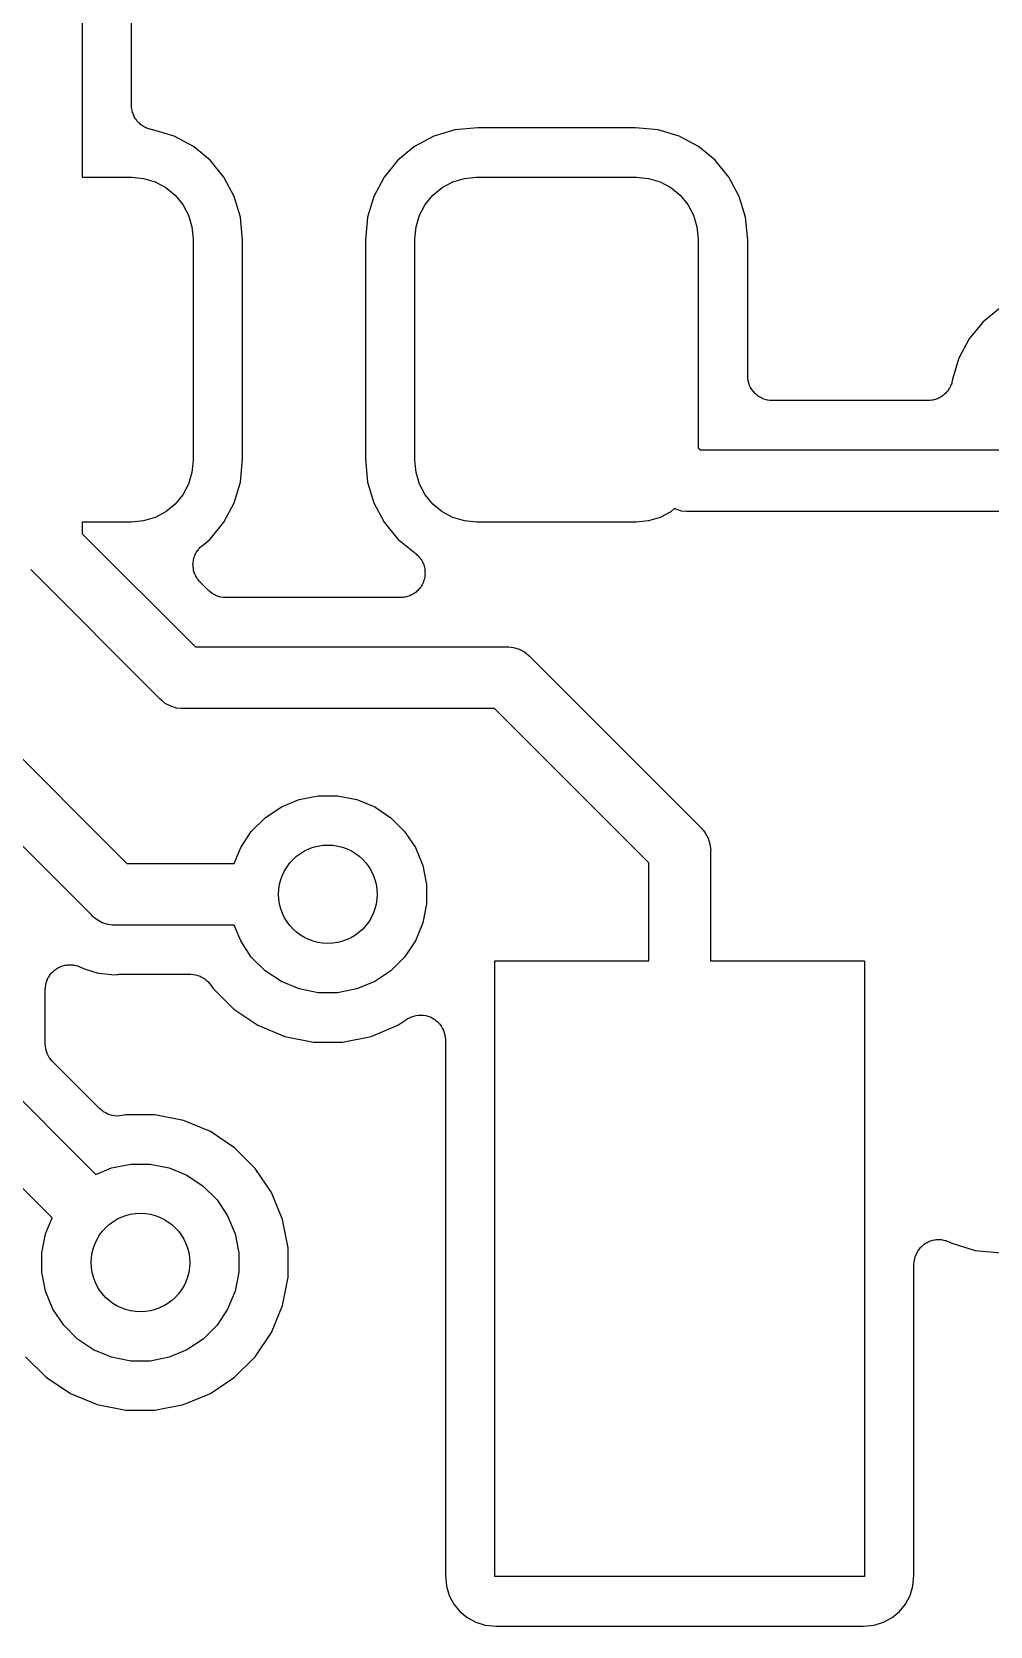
# Model space of a CAD drawing. Extents: x 73.2 to 146.9, y -82.5 to -28.5.
# Drawn here: x 107.87 to 111.76, y -62.15 to -55.68 of the extents above; entities that cross this region are included whole.
import ezdxf

# ---------------------------------------------------------------- set-up
doc = ezdxf.new("R2010")
doc.units = 0
doc.header["$MEASUREMENT"] = 0
doc.layers.add('BLACK', color=7, linetype='CONTINUOUS')

msp = doc.modelspace()

# ---------------------------------------------------------------- linework, layer by layer
at = {"layer": 'BLACK', "linetype": 'CONTINUOUS'}
for p, q in [((108.075, -55.0291), (108.075, -56.268)), ((108.275, -55.9764), (108.275, -55.0439)), ((108.275, -55.9809), (108.275, -55.9764)), ((108.275, -55.9854), (108.275, -55.9809)), ((108.276, -55.9906), (108.275, -55.9854)), ((108.277, -55.9958), (108.276, -55.9906)), ((108.278, -56.0001), (108.277, -55.9958)), ((108.279, -56.0046), (108.278, -56.0001)), ((108.281, -56.0095), (108.279, -56.0046)), ((108.283, -56.0145), (108.281, -56.0095)), ((108.285, -56.0185), (108.283, -56.0145)), ((108.286, -56.0227), (108.285, -56.0185)), ((108.289, -56.0271), (108.286, -56.0227)), ((108.292, -56.0317), (108.289, -56.0271)), ((108.295, -56.0352), (108.292, -56.0317)), ((108.297, -56.039), (108.295, -56.0352)), ((108.301, -56.0428), (108.297, -56.039)), ((108.304, -56.0469), (108.301, -56.0428)), ((108.308, -56.0497), (108.304, -56.0469)), ((108.311, -56.053), (108.308, -56.0497)), ((108.315, -56.056), (108.311, -56.053)), ((108.319, -56.0593), (108.315, -56.056)), ((108.323, -56.0615), (108.319, -56.0593)), ((108.327, -56.064), (108.323, -56.0615)), ((108.332, -56.0661), (108.327, -56.064)), ((108.336, -56.0686), (108.332, -56.0661)), ((108.341, -56.0699), (108.336, -56.0686)), ((108.345, -56.0717), (108.341, -56.0699)), ((108.35, -56.0728), (108.345, -56.0717)), ((108.355, -56.0744), (108.35, -56.0728)), ((108.359, -56.0748), (108.355, -56.0744)), ((108.362, -56.0753), (108.359, -56.0748)), ((108.448, -56.1014), (108.362, -56.0753)), ((108.526, -56.143), (108.448, -56.1014)), ((109.502, -56.1014), (109.424, -56.143)), ((109.587, -56.0757), (109.502, -56.1014)), ((109.68, -56.0665), (109.587, -56.0757)), ((110.32, -56.0665), (109.68, -56.0665)), ((110.413, -56.0757), (110.32, -56.0665)), ((110.498, -56.1014), (110.413, -56.0757)), ((110.576, -56.143), (110.498, -56.1014)), ((108.594, -56.1991), (108.526, -56.143)), ((109.424, -56.143), (109.356, -56.1991)), ((110.644, -56.1991), (110.576, -56.143)), ((108.65, -56.2675), (108.594, -56.1991)), ((109.356, -56.1991), (109.3, -56.2675)), ((110.7, -56.2675), (110.644, -56.1991)), ((108.075, -56.268), (108.275, -56.268)), ((108.275, -56.268), (108.324, -56.2728)), ((108.324, -56.2728), (108.371, -56.287)), ((108.371, -56.287), (108.414, -56.3101)), ((108.414, -56.3101), (108.452, -56.3412)), ((108.692, -56.3454), (108.65, -56.2675)), ((109.3, -56.2675), (109.258, -56.3454)), ((109.498, -56.3412), (109.536, -56.3101)), ((109.536, -56.3101), (109.579, -56.287)), ((109.579, -56.287), (109.626, -56.2728)), ((109.626, -56.2728), (109.675, -56.268)), ((109.675, -56.268), (110.325, -56.268)), ((110.325, -56.268), (110.374, -56.2728)), ((110.374, -56.2728), (110.421, -56.287)), ((110.421, -56.287), (110.464, -56.3101)), ((110.464, -56.3101), (110.502, -56.3412)), ((110.742, -56.3454), (110.7, -56.2675)), ((108.452, -56.3412), (108.483, -56.3791)), ((108.483, -56.3791), (108.506, -56.4223)), ((108.717, -56.43), (108.692, -56.3454)), ((109.258, -56.3454), (109.233, -56.43)), ((109.444, -56.4223), (109.467, -56.3791)), ((109.467, -56.3791), (109.498, -56.3412)), ((110.502, -56.3412), (110.533, -56.3791)), ((110.533, -56.3791), (110.556, -56.4223)), ((110.767, -56.43), (110.742, -56.3454)), ((108.506, -56.4223), (108.52, -56.4692)), ((108.726, -56.5229), (108.717, -56.43)), ((109.233, -56.43), (109.224, -56.5229)), ((109.43, -56.4692), (109.444, -56.4223)), ((110.556, -56.4223), (110.57, -56.4692)), ((110.776, -56.5229), (110.767, -56.43)), ((108.52, -56.4692), (108.525, -56.518)), ((108.525, -56.518), (108.525, -57.418)), ((109.425, -56.518), (109.43, -56.4692)), ((109.425, -57.418), (109.425, -56.518)), ((110.57, -56.4692), (110.575, -56.518)), ((110.575, -56.518), (110.575, -57.3662)), ((108.726, -57.4131), (108.726, -56.5229)), ((109.224, -56.5229), (109.224, -57.4131)), ((110.776, -57.075), (110.776, -56.5229)), ((111.799, -56.8), (111.731, -56.8561)), ((111.731, -56.8561), (111.675, -56.9245)), ((111.675, -56.9245), (111.633, -57.0024)), ((111.633, -57.0024), (111.607, -57.0882)), ((110.777, -57.0843), (110.776, -57.075)), ((110.778, -57.0937), (110.777, -57.0843)), ((110.778, -57.0941), (110.778, -57.0937)), ((110.778, -57.0944), (110.778, -57.0941)), ((110.781, -57.1035), (110.778, -57.0944)), ((111.605, -57.1001), (111.604, -57.1053)), ((111.606, -57.0951), (111.605, -57.1001)), ((111.607, -57.0906), (111.606, -57.0951)), ((111.607, -57.0882), (111.607, -57.0906)), ((110.784, -57.1125), (110.781, -57.1035)), ((110.784, -57.1128), (110.784, -57.1125)), ((110.784, -57.1131), (110.784, -57.1128)), ((110.788, -57.1215), (110.784, -57.1131)), ((110.793, -57.1298), (110.788, -57.1215)), ((110.793, -57.13), (110.793, -57.1298)), ((110.793, -57.1303), (110.793, -57.13)), ((110.799, -57.1377), (110.793, -57.1303)), ((110.805, -57.145), (110.799, -57.1377)), ((110.805, -57.1452), (110.805, -57.145)), ((110.805, -57.1455), (110.805, -57.1452)), ((110.813, -57.1515), (110.805, -57.1455)), ((110.82, -57.1575), (110.813, -57.1515)), ((110.82, -57.1577), (110.82, -57.1575)), ((110.821, -57.1579), (110.82, -57.1577)), ((110.829, -57.1624), (110.821, -57.1579)), ((110.837, -57.1669), (110.829, -57.1624)), ((111.551, -57.1653), (111.547, -57.1675)), ((111.555, -57.1636), (111.551, -57.1653)), ((111.559, -57.1608), (111.555, -57.1636)), ((111.564, -57.1583), (111.559, -57.1608)), ((111.567, -57.1554), (111.564, -57.1583)), ((111.571, -57.153), (111.567, -57.1554)), ((111.575, -57.1493), (111.571, -57.153)), ((111.579, -57.146), (111.575, -57.1493)), ((111.582, -57.1425), (111.579, -57.146)), ((111.585, -57.1393), (111.582, -57.1425)), ((111.588, -57.135), (111.585, -57.1393)), ((111.591, -57.1309), (111.588, -57.135)), ((111.593, -57.1269), (111.591, -57.1309)), ((111.596, -57.1232), (111.593, -57.1269)), ((111.598, -57.1184), (111.596, -57.1232)), ((111.601, -57.1138), (111.598, -57.1184)), ((111.602, -57.1094), (111.601, -57.1138)), ((111.604, -57.1053), (111.602, -57.1094)), ((110.837, -57.167), (110.837, -57.1669)), ((110.838, -57.1672), (110.837, -57.167)), ((110.847, -57.17), (110.838, -57.1672)), ((110.856, -57.1728), (110.847, -57.17)), ((110.856, -57.1729), (110.856, -57.1728)), ((110.856, -57.173), (110.856, -57.1729)), ((110.866, -57.1739), (110.856, -57.173)), ((110.875, -57.175), (110.866, -57.1739)), ((110.876, -57.175), (110.875, -57.175)), ((111.508, -57.175), (110.876, -57.175)), ((110.876, -57.175), (110.876, -57.175)), ((110.876, -57.175), (110.876, -57.175)), ((110.876, -57.175), (110.876, -57.175)), ((111.513, -57.1746), (111.508, -57.175)), ((111.517, -57.1746), (111.513, -57.1746)), ((111.523, -57.1736), (111.517, -57.1746)), ((111.528, -57.1731), (111.523, -57.1736)), ((111.532, -57.1718), (111.528, -57.1731)), ((111.537, -57.1709), (111.532, -57.1718)), ((111.541, -57.169), (111.537, -57.1709)), ((111.547, -57.1675), (111.541, -57.169)), ((106.6, -57.3982), (108.256, -59.0545)), ((108.525, -57.418), (108.52, -57.4668)), ((108.717, -57.506), (108.726, -57.4131)), ((109.224, -57.4131), (109.233, -57.506)), ((109.43, -57.4668), (109.425, -57.418)), ((110.575, -57.3662), (110.584, -57.375)), ((110.584, -57.375), (111.8, -57.375)), ((108.52, -57.4668), (108.506, -57.5137)), ((109.444, -57.5137), (109.43, -57.4668)), ((108.506, -57.5137), (108.483, -57.5569)), ((108.692, -57.5906), (108.717, -57.506)), ((109.233, -57.506), (109.258, -57.5906)), ((109.467, -57.5569), (109.444, -57.5137)), ((108.452, -57.5948), (108.414, -57.6259)), ((108.483, -57.5569), (108.452, -57.5948)), ((108.65, -57.6685), (108.692, -57.5906)), ((109.258, -57.5906), (109.3, -57.6685)), ((109.498, -57.5948), (109.467, -57.5569)), ((109.536, -57.6259), (109.498, -57.5948)), ((110.479, -57.6134), (110.464, -57.6259)), ((110.484, -57.616), (110.479, -57.6134)), ((110.507, -57.6232), (110.484, -57.616)), ((108.112, -59.2636), (106.498, -57.6501)), ((108.275, -57.668), (108.075, -57.668)), ((108.075, -57.668), (108.075, -57.7162)), ((108.324, -57.6632), (108.275, -57.668)), ((108.371, -57.649), (108.324, -57.6632)), ((108.414, -57.6259), (108.371, -57.649)), ((108.594, -57.7369), (108.65, -57.6685)), ((109.3, -57.6685), (109.356, -57.7369)), ((109.579, -57.649), (109.536, -57.6259)), ((109.626, -57.6632), (109.579, -57.649)), ((109.675, -57.668), (109.626, -57.6632)), ((110.325, -57.668), (109.675, -57.668)), ((110.374, -57.6632), (110.325, -57.668)), ((110.421, -57.649), (110.374, -57.6632)), ((110.464, -57.6259), (110.421, -57.649)), ((110.526, -57.625), (110.507, -57.6232)), ((110.532, -57.6256), (110.526, -57.625)), ((110.526, -57.625), (110.526, -57.625)), ((110.538, -57.625), (110.532, -57.6256)), ((111.8, -57.625), (110.538, -57.625)), ((108.075, -57.7162), (108.534, -58.175)), ((108.561, -57.764), (108.594, -57.7369)), ((109.356, -57.7369), (109.43, -57.7977)), ((108.528, -57.8165), (108.529, -57.812)), ((108.529, -57.812), (108.531, -57.8072)), ((108.531, -57.8072), (108.532, -57.8022)), ((108.532, -57.8022), (108.534, -57.7982)), ((108.534, -57.7982), (108.536, -57.794)), ((108.536, -57.794), (108.539, -57.7896)), ((108.539, -57.7896), (108.542, -57.7851)), ((108.542, -57.7851), (108.545, -57.7816)), ((108.545, -57.7816), (108.547, -57.7778)), ((108.547, -57.7778), (108.551, -57.7741)), ((108.551, -57.7741), (108.554, -57.7701)), ((108.554, -57.7701), (108.558, -57.7672)), ((108.558, -57.7672), (108.561, -57.764)), ((109.43, -57.7977), (109.431, -57.7986)), ((109.431, -57.7986), (109.435, -57.802)), ((109.435, -57.802), (109.438, -57.805)), ((109.438, -57.805), (109.441, -57.809)), ((109.441, -57.809), (109.445, -57.8126)), ((109.445, -57.8126), (109.447, -57.8166)), ((108.389, -58.3841), (107.866, -57.8607)), ((108.524, -57.8402), (108.525, -57.8357)), ((108.525, -57.8454), (108.524, -57.8402)), ((108.525, -57.8311), (108.526, -57.826)), ((108.525, -57.8357), (108.525, -57.8311)), ((108.525, -57.8506), (108.525, -57.8454)), ((108.526, -57.8551), (108.525, -57.8506)), ((108.526, -57.8208), (108.528, -57.8165)), ((108.526, -57.826), (108.526, -57.8208)), ((108.526, -57.8597), (108.526, -57.8551)), ((108.527, -57.8647), (108.526, -57.8597)), ((108.528, -57.8698), (108.527, -57.8647)), ((108.53, -57.874), (108.528, -57.8698)), ((108.531, -57.8784), (108.53, -57.874)), ((109.447, -57.8166), (109.45, -57.8202)), ((109.45, -57.8202), (109.453, -57.8247)), ((109.453, -57.8247), (109.456, -57.8289)), ((109.456, -57.8289), (109.457, -57.8333)), ((109.457, -57.8333), (109.46, -57.8375)), ((109.46, -57.8375), (109.461, -57.8424)), ((109.461, -57.8424), (109.463, -57.8471)), ((109.463, -57.8471), (109.464, -57.8517)), ((109.464, -57.8517), (109.465, -57.8563)), ((109.465, -57.8563), (109.465, -57.8613)), ((109.465, -57.8613), (109.466, -57.8662)), ((109.466, -57.8662), (109.466, -57.871)), ((109.466, -57.871), (109.467, -57.8757)), ((109.467, -57.8757), (109.466, -57.8807)), ((108.534, -57.883), (108.531, -57.8784)), ((108.536, -57.8879), (108.534, -57.883)), ((108.538, -57.8917), (108.536, -57.8879)), ((108.54, -57.8957), (108.538, -57.8917)), ((108.544, -57.8998), (108.54, -57.8957)), ((108.547, -57.9042), (108.544, -57.8998)), ((108.55, -57.9074), (108.547, -57.9042)), ((108.553, -57.911), (108.55, -57.9074)), ((108.554, -57.912), (108.553, -57.911)), ((108.587, -57.9457), (108.554, -57.912)), ((109.44, -57.9423), (109.437, -57.946)), ((109.444, -57.939), (109.44, -57.9423)), ((109.446, -57.9348), (109.444, -57.939)), ((109.45, -57.9309), (109.446, -57.9348)), ((109.452, -57.9268), (109.45, -57.9309)), ((109.455, -57.9228), (109.452, -57.9268)), ((109.457, -57.9182), (109.455, -57.9228)), ((109.459, -57.9138), (109.457, -57.9182)), ((109.46, -57.9092), (109.459, -57.9138)), ((109.462, -57.9049), (109.46, -57.9092)), ((109.463, -57.8999), (109.462, -57.9049)), ((109.465, -57.8951), (109.463, -57.8999)), ((109.466, -57.8858), (109.465, -57.8904)), ((109.465, -57.8904), (109.465, -57.8951)), ((109.466, -57.8807), (109.466, -57.8858)), ((108.594, -57.9516), (108.587, -57.9457)), ((108.602, -57.9575), (108.594, -57.9516)), ((108.602, -57.9578), (108.602, -57.9575)), ((108.602, -57.9581), (108.602, -57.9578)), ((108.611, -57.9625), (108.602, -57.9581)), ((108.619, -57.9669), (108.611, -57.9625)), ((108.619, -57.9671), (108.619, -57.9669)), ((108.62, -57.9673), (108.619, -57.9671)), ((108.628, -57.97), (108.62, -57.9673)), ((108.637, -57.9728), (108.628, -57.97)), ((108.638, -57.9729), (108.637, -57.9728)), ((108.638, -57.973), (108.638, -57.9729)), ((108.647, -57.974), (108.638, -57.973)), ((108.657, -57.975), (108.647, -57.974)), ((108.658, -57.975), (108.657, -57.975)), ((109.367, -57.975), (108.658, -57.975)), ((108.658, -57.975), (108.658, -57.975)), ((108.658, -57.975), (108.658, -57.975)), ((108.658, -57.975), (108.658, -57.975)), ((109.372, -57.9745), (109.367, -57.975)), ((109.376, -57.9746), (109.372, -57.9745)), ((109.381, -57.9736), (109.376, -57.9746)), ((109.386, -57.9731), (109.381, -57.9736)), ((109.391, -57.9717), (109.386, -57.9731)), ((109.395, -57.9708), (109.391, -57.9717)), ((109.4, -57.9689), (109.395, -57.9708)), ((109.405, -57.9675), (109.4, -57.9689)), ((109.409, -57.9652), (109.405, -57.9675)), ((109.413, -57.9634), (109.409, -57.9652)), ((109.418, -57.9607), (109.413, -57.9634)), ((109.422, -57.9583), (109.418, -57.9607)), ((109.426, -57.9553), (109.422, -57.9583)), ((109.43, -57.9527), (109.426, -57.9553)), ((109.433, -57.9491), (109.43, -57.9527)), ((109.437, -57.946), (109.433, -57.9491)), ((108.534, -58.175), (109.794, -58.175)), ((109.794, -58.175), (109.8, -58.1744)), ((109.8, -58.1744), (109.806, -58.175)), ((109.806, -58.175), (109.806, -58.175)), ((109.806, -58.175), (109.825, -58.1768)), ((109.825, -58.1768), (109.848, -58.184)), ((109.848, -58.184), (109.87, -58.1956)), ((109.87, -58.1956), (109.889, -58.2112)), ((109.889, -58.2112), (109.893, -58.216)), ((109.893, -58.216), (110.584, -58.9073)), ((108.393, -58.3888), (108.389, -58.3841)), ((108.398, -58.3927), (108.393, -58.3888)), ((108.412, -58.4044), (108.398, -58.3927)), ((108.398, -58.3927), (108.398, -58.3927)), ((108.434, -58.416), (108.412, -58.4044)), ((108.457, -58.4232), (108.434, -58.416)), ((108.476, -58.425), (108.457, -58.4232)), ((108.482, -58.4256), (108.476, -58.425)), ((108.476, -58.425), (108.476, -58.425)), ((108.488, -58.425), (108.482, -58.4256)), ((109.748, -58.425), (108.488, -58.425)), ((110.375, -59.0518), (109.748, -58.425)), ((108.955, -58.7949), (109.033, -58.7795)), ((109.033, -58.7795), (109.111, -58.7795)), ((109.111, -58.7795), (109.189, -58.7949)), ((108.817, -58.8688), (108.883, -58.825)), ((108.883, -58.825), (108.955, -58.7949)), ((109.189, -58.7949), (109.262, -58.825)), ((109.262, -58.825), (109.327, -58.8688)), ((108.761, -58.9245), (108.817, -58.8688)), ((109.327, -58.8688), (109.383, -58.9245)), ((110.584, -58.9073), (110.589, -58.9112)), ((110.589, -58.9112), (110.593, -58.9159)), ((108.718, -58.99), (108.761, -58.9245)), ((109.383, -58.9245), (109.427, -58.99)), ((110.593, -58.9159), (110.593, -58.9159)), ((110.593, -58.9159), (110.596, -58.9205)), ((110.596, -58.9205), (110.604, -58.9302)), ((110.604, -58.9302), (110.616, -58.9519)), ((110.616, -58.9519), (110.623, -58.9755)), ((110.623, -58.9755), (110.625, -58.9939)), ((108.691, -59.0545), (108.718, -58.99)), ((109.427, -58.99), (109.457, -59.0628)), ((110.625, -58.9939), (110.625, -58.9939)), ((110.625, -58.9939), (110.626, -59)), ((110.626, -59), (110.625, -59.0061)), ((110.625, -59.0061), (110.625, -59.45)), ((108.256, -59.0545), (108.691, -59.0545)), ((109.457, -59.0628), (109.472, -59.1401)), ((110.375, -59.45), (110.375, -59.0518)), ((109.472, -59.1401), (109.472, -59.2189)), ((109.472, -59.2189), (109.457, -59.2962)), ((108.116, -59.2683), (108.112, -59.2636)), ((108.12, -59.2722), (108.116, -59.2683)), ((108.135, -59.284), (108.12, -59.2722)), ((108.156, -59.2956), (108.135, -59.284)), ((108.18, -59.3027), (108.156, -59.2956)), ((109.457, -59.2962), (109.427, -59.369)), ((108.198, -59.3045), (108.18, -59.3027)), ((108.205, -59.3051), (108.198, -59.3045)), ((108.198, -59.3045), (108.198, -59.3045)), ((108.211, -59.3045), (108.205, -59.3051)), ((108.691, -59.3045), (108.211, -59.3045)), ((108.718, -59.369), (108.691, -59.3045)), ((108.761, -59.4345), (108.718, -59.369)), ((109.427, -59.369), (109.383, -59.4345)), ((107.952, -59.4979), (107.955, -59.494)), ((107.955, -59.494), (107.959, -59.4911)), ((107.959, -59.4911), (107.962, -59.4878)), ((107.962, -59.4878), (107.966, -59.485)), ((107.966, -59.485), (107.97, -59.4818)), ((107.97, -59.4818), (107.974, -59.4796)), ((107.974, -59.4796), (107.978, -59.4771)), ((107.978, -59.4771), (107.983, -59.4751)), ((107.983, -59.4751), (107.988, -59.4727)), ((107.988, -59.4727), (107.992, -59.4714)), ((107.992, -59.4714), (107.996, -59.4697)), ((107.996, -59.4697), (108.001, -59.4687)), ((108.001, -59.4687), (108.006, -59.4672)), ((108.006, -59.4672), (108.011, -59.4668)), ((108.011, -59.4668), (108.015, -59.4659)), ((108.015, -59.4659), (108.021, -59.4659)), ((108.021, -59.4659), (108.026, -59.4655)), ((108.026, -59.4655), (108.03, -59.466)), ((108.03, -59.466), (108.035, -59.466)), ((108.035, -59.466), (108.04, -59.467)), ((108.04, -59.467), (108.045, -59.4675)), ((108.045, -59.4675), (108.05, -59.4689)), ((108.05, -59.4689), (108.054, -59.4698)), ((108.054, -59.4698), (108.059, -59.4718)), ((108.059, -59.4718), (108.064, -59.4733)), ((108.064, -59.4733), (108.068, -59.4755)), ((108.068, -59.4755), (108.072, -59.4773)), ((108.072, -59.4773), (108.08, -59.4812)), ((108.08, -59.4812), (108.126, -59.4953)), ((108.126, -59.4953), (108.126, -59.4953)), ((108.126, -59.4953), (108.141, -59.4998)), ((108.817, -59.4902), (108.761, -59.4345)), ((108.883, -59.534), (108.817, -59.4902)), ((109.327, -59.4902), (109.262, -59.534)), ((109.383, -59.4345), (109.327, -59.4902)), ((109.75, -61.95), (109.75, -59.45)), ((109.75, -59.45), (110.375, -59.45)), ((110.625, -59.45), (111.25, -59.45)), ((111.25, -59.45), (111.25, -61.95)), ((107.925, -59.5641), (107.926, -59.5594)), ((107.926, -59.5548), (107.927, -59.5498)), ((107.926, -59.5594), (107.926, -59.5548)), ((107.927, -59.5447), (107.929, -59.5402)), ((107.927, -59.5498), (107.927, -59.5447)), ((107.929, -59.5402), (107.93, -59.5357)), ((107.93, -59.5357), (107.932, -59.531)), ((107.932, -59.531), (107.933, -59.5261)), ((107.933, -59.5261), (107.935, -59.522)), ((107.935, -59.522), (107.937, -59.5177)), ((107.937, -59.5177), (107.94, -59.5135)), ((107.94, -59.5135), (107.942, -59.509)), ((107.942, -59.509), (107.945, -59.5054)), ((107.945, -59.5054), (107.948, -59.5016)), ((107.948, -59.5016), (107.952, -59.4979)), ((108.141, -59.4998), (108.193, -59.505)), ((108.193, -59.505), (108.193, -59.505)), ((108.193, -59.505), (108.205, -59.5061)), ((108.205, -59.5061), (108.216, -59.505)), ((108.216, -59.505), (108.217, -59.5049)), ((108.217, -59.5049), (108.221, -59.5049)), ((108.221, -59.5049), (108.225, -59.5045)), ((108.225, -59.5045), (108.514, -59.5045)), ((108.514, -59.5045), (108.515, -59.5045)), ((108.515, -59.5045), (108.515, -59.5045)), ((108.515, -59.5045), (108.515, -59.5045)), ((108.515, -59.5045), (108.516, -59.5045)), ((108.516, -59.5045), (108.525, -59.5056)), ((108.525, -59.5056), (108.534, -59.5065)), ((108.534, -59.5065), (108.535, -59.5066)), ((108.535, -59.5066), (108.535, -59.5067)), ((108.535, -59.5067), (108.544, -59.5095)), ((108.544, -59.5095), (108.553, -59.5122)), ((108.553, -59.5122), (108.553, -59.5125)), ((108.553, -59.5125), (108.554, -59.5126)), ((108.554, -59.5126), (108.562, -59.5171)), ((108.562, -59.5171), (108.57, -59.5215)), ((108.57, -59.5215), (108.57, -59.5218)), ((108.57, -59.5218), (108.571, -59.522)), ((108.571, -59.522), (108.578, -59.5279)), ((108.578, -59.5279), (108.585, -59.5339)), ((108.585, -59.5339), (108.585, -59.5342)), ((108.585, -59.5342), (108.586, -59.5346)), ((108.586, -59.5346), (108.591, -59.5417)), ((108.591, -59.5417), (108.597, -59.549)), ((108.597, -59.549), (108.606, -59.562)), ((108.955, -59.5641), (108.883, -59.534)), ((109.262, -59.534), (109.189, -59.5641)), ((107.925, -59.5655), (107.925, -59.5641)), ((107.925, -59.788), (107.925, -59.5655)), ((108.606, -59.562), (108.69, -59.6456)), ((109.033, -59.5795), (108.955, -59.5641)), ((109.111, -59.5795), (109.033, -59.5795)), ((109.189, -59.5641), (109.111, -59.5795)), ((108.69, -59.6456), (108.788, -59.7112)), ((109.356, -59.7112), (109.393, -59.6867)), ((109.393, -59.6867), (109.394, -59.6862)), ((109.394, -59.686), (109.403, -59.6816)), ((109.394, -59.6862), (109.394, -59.686)), ((109.394, -59.6862), (109.394, -59.6862)), ((109.394, -59.6862), (109.394, -59.6862)), ((109.403, -59.6816), (109.411, -59.6771)), ((109.411, -59.677), (109.421, -59.6743)), ((109.411, -59.6771), (109.411, -59.677)), ((109.411, -59.6771), (109.411, -59.6771)), ((109.421, -59.6743), (109.43, -59.6716)), ((109.43, -59.6716), (109.44, -59.6707)), ((109.43, -59.6716), (109.43, -59.6716)), ((109.43, -59.6716), (109.43, -59.6716)), ((109.44, -59.6707), (109.449, -59.6699)), ((109.449, -59.6699), (109.449, -59.6699)), ((109.449, -59.6699), (109.45, -59.6699)), ((109.45, -59.6699), (109.459, -59.6709)), ((109.459, -59.6709), (109.469, -59.6719)), ((109.469, -59.6719), (109.469, -59.672)), ((109.469, -59.672), (109.469, -59.672)), ((109.469, -59.672), (109.478, -59.6748)), ((109.478, -59.6748), (109.487, -59.6777)), ((109.487, -59.6777), (109.487, -59.6778)), ((109.487, -59.6778), (109.488, -59.6779)), ((109.488, -59.6779), (109.496, -59.6823)), ((109.496, -59.6823), (109.504, -59.687)), ((109.504, -59.687), (109.505, -59.6871)), ((109.505, -59.6871), (109.505, -59.6872)), ((109.505, -59.6872), (109.512, -59.6932)), ((108.788, -59.7112), (108.897, -59.7565)), ((109.247, -59.7565), (109.356, -59.7112)), ((109.512, -59.6932), (109.52, -59.6994)), ((109.52, -59.6994), (109.52, -59.6996)), ((109.52, -59.6996), (109.52, -59.6997)), ((109.52, -59.6997), (109.526, -59.7071)), ((109.526, -59.7071), (109.532, -59.7145)), ((109.532, -59.7145), (109.532, -59.7147)), ((109.532, -59.7147), (109.532, -59.7149)), ((109.532, -59.7149), (109.536, -59.7232)), ((109.536, -59.7232), (109.541, -59.7318)), ((109.541, -59.7318), (109.541, -59.732)), ((109.541, -59.732), (109.541, -59.7322)), ((109.541, -59.7322), (109.544, -59.7411)), ((109.544, -59.7411), (109.547, -59.7504)), ((109.547, -59.7504), (109.547, -59.7507)), ((109.547, -59.7507), (109.547, -59.7509)), ((109.547, -59.7509), (109.548, -59.7601)), ((107.926, -59.7973), (107.925, -59.788)), ((107.927, -59.8064), (107.926, -59.7973)), ((107.927, -59.8069), (107.927, -59.8064)), ((107.927, -59.8074), (107.927, -59.8069)), ((107.93, -59.8163), (107.927, -59.8074)), ((107.932, -59.8251), (107.93, -59.8163)), ((108.897, -59.7565), (109.013, -59.7795)), ((109.013, -59.7795), (109.131, -59.7795)), ((109.131, -59.7795), (109.247, -59.7565)), ((109.548, -59.7601), (109.549, -59.7699)), ((109.549, -59.7699), (109.549, -61.9451)), ((107.932, -59.8256), (107.932, -59.8251)), ((107.933, -59.8261), (107.932, -59.8256)), ((107.937, -59.8342), (107.933, -59.8261)), ((107.941, -59.8425), (107.937, -59.8342)), ((107.941, -59.8429), (107.941, -59.8425)), ((107.942, -59.8433), (107.941, -59.8429)), ((107.948, -59.8505), (107.942, -59.8433)), ((107.953, -59.8577), (107.948, -59.8505)), ((107.954, -59.8584), (107.953, -59.8577)), ((107.954, -59.8585), (107.954, -59.8584)), ((107.954, -59.8587), (107.954, -59.8585)), ((107.954, -59.8585), (107.954, -59.8585)), ((108.146, -60.0507), (107.954, -59.8587)), ((107.725, -59.9123), (108.13, -60.3171)), ((107.953, -60.4938), (107.516, -60.0568)), ((108.154, -60.0566), (108.146, -60.0507)), ((108.161, -60.0625), (108.154, -60.0566)), ((108.161, -60.0628), (108.161, -60.0625)), ((108.161, -60.0631), (108.161, -60.0628)), ((108.17, -60.0675), (108.161, -60.0631)), ((108.178, -60.0719), (108.17, -60.0675)), ((108.178, -60.0721), (108.178, -60.0719)), ((108.179, -60.0723), (108.178, -60.0721)), ((108.187, -60.075), (108.179, -60.0723)), ((108.196, -60.0778), (108.187, -60.075)), ((108.197, -60.0779), (108.196, -60.0778)), ((108.197, -60.078), (108.197, -60.0779)), ((108.206, -60.0789), (108.197, -60.078)), ((108.235, -60.0783), (108.226, -60.0791)), ((108.236, -60.0781), (108.235, -60.0783)), ((108.252, -60.075), (108.236, -60.078)), ((108.236, -60.078), (108.236, -60.0781)), ((108.236, -60.0781), (108.236, -60.0781)), ((108.236, -60.0781), (108.236, -60.0781)), ((108.37, -60.075), (108.252, -60.075)), ((108.486, -60.098), (108.37, -60.075)), ((108.216, -60.08), (108.206, -60.0789)), ((108.217, -60.08), (108.216, -60.0799)), ((108.216, -60.0799), (108.216, -60.08)), ((108.226, -60.0791), (108.217, -60.08)), ((108.595, -60.1433), (108.486, -60.098)), ((108.693, -60.2089), (108.595, -60.1433)), ((108.777, -60.2925), (108.693, -60.2089)), ((108.13, -60.3171), (108.194, -60.2904)), ((108.194, -60.2904), (108.272, -60.275)), ((108.272, -60.275), (108.35, -60.275)), ((108.35, -60.275), (108.428, -60.2904)), ((108.428, -60.2904), (108.5, -60.3205)), ((108.5, -60.3205), (108.566, -60.3643)), ((108.843, -60.3908), (108.777, -60.2925)), ((108.566, -60.3643), (108.622, -60.42)), ((108.888, -60.5), (108.843, -60.3908)), ((108.622, -60.42), (108.665, -60.4855)), ((107.926, -60.5583), (107.953, -60.4938)), ((108.665, -60.4855), (108.696, -60.5583)), ((108.911, -60.6159), (108.888, -60.5)), ((107.911, -60.6356), (107.926, -60.5583)), ((108.696, -60.5583), (108.711, -60.6356)), ((111.497, -60.5979), (111.501, -60.5957)), ((111.501, -60.5957), (111.505, -60.5932)), ((111.505, -60.5932), (111.509, -60.5912)), ((111.509, -60.5912), (111.514, -60.5888)), ((111.514, -60.5888), (111.518, -60.5875)), ((111.518, -60.5875), (111.523, -60.5858)), ((111.523, -60.5858), (111.528, -60.5848)), ((111.528, -60.5848), (111.533, -60.5833)), ((111.533, -60.5833), (111.537, -60.5829)), ((111.537, -60.5829), (111.542, -60.582)), ((111.542, -60.582), (111.547, -60.582)), ((111.547, -60.582), (111.552, -60.5816)), ((111.552, -60.5816), (111.557, -60.582)), ((111.557, -60.582), (111.561, -60.582)), ((111.561, -60.582), (111.566, -60.5831)), ((111.566, -60.5831), (111.572, -60.5836)), ((111.572, -60.5836), (111.576, -60.585)), ((111.576, -60.585), (111.581, -60.5859)), ((111.581, -60.5859), (111.585, -60.5878)), ((111.585, -60.5878), (111.59, -60.5894)), ((111.59, -60.5894), (111.594, -60.5916)), ((111.594, -60.5916), (111.599, -60.5934)), ((111.599, -60.5934), (111.605, -60.5966)), ((111.605, -60.5966), (111.7, -60.6257)), ((107.911, -60.7144), (107.911, -60.6356)), ((108.711, -60.6356), (108.711, -60.7144)), ((108.911, -60.7341), (108.911, -60.6159)), ((111.453, -60.6659), (111.454, -60.6608)), ((111.454, -60.6608), (111.455, -60.6563)), ((111.455, -60.6563), (111.456, -60.6518)), ((111.456, -60.6518), (111.458, -60.6471)), ((111.458, -60.6471), (111.46, -60.6422)), ((111.46, -60.6422), (111.462, -60.6381)), ((111.462, -60.6381), (111.464, -60.6338)), ((111.464, -60.6338), (111.466, -60.6295)), ((111.466, -60.6295), (111.469, -60.6251)), ((111.469, -60.6251), (111.472, -60.6215)), ((111.472, -60.6215), (111.475, -60.6176)), ((111.475, -60.6176), (111.478, -60.614)), ((111.478, -60.614), (111.481, -60.6101)), ((111.481, -60.6101), (111.485, -60.6072)), ((111.485, -60.6072), (111.488, -60.6039)), ((111.488, -60.6039), (111.493, -60.6011)), ((111.493, -60.6011), (111.497, -60.5979)), ((111.7, -60.6257), (111.805, -60.6359)), ((107.926, -60.7917), (107.911, -60.7144)), ((108.711, -60.7144), (108.696, -60.7917)), ((111.451, -60.6802), (111.452, -60.6755)), ((111.451, -60.6816), (111.451, -60.6802)), ((111.451, -61.9451), (111.451, -60.6816)), ((111.452, -60.6709), (111.453, -60.6659)), ((111.452, -60.6755), (111.452, -60.6709)), ((108.888, -60.85), (108.911, -60.7341)), ((107.956, -60.8645), (107.926, -60.7917)), ((108.696, -60.7917), (108.665, -60.8645)), ((108.843, -60.9592), (108.888, -60.85)), ((108, -60.93), (107.956, -60.8645)), ((108.665, -60.8645), (108.622, -60.93)), ((108.056, -60.9857), (108, -60.93)), ((108.622, -60.93), (108.566, -60.9857)), ((108.777, -61.0575), (108.843, -60.9592)), ((108.121, -61.0295), (108.056, -60.9857)), ((108.194, -61.0596), (108.121, -61.0295)), ((108.5, -61.0295), (108.428, -61.0596)), ((108.566, -60.9857), (108.5, -61.0295)), ((107.845, -61.0575), (107.928, -61.141)), ((108.272, -61.075), (108.194, -61.0596)), ((108.35, -61.075), (108.272, -61.075)), ((108.428, -61.0596), (108.35, -61.075)), ((108.693, -61.141), (108.777, -61.0575)), ((107.928, -61.141), (108.027, -61.2067)), ((108.595, -61.2067), (108.693, -61.141)), ((108.027, -61.2067), (108.136, -61.2519)), ((108.486, -61.2519), (108.595, -61.2067)), ((108.136, -61.2519), (108.252, -61.275)), ((108.252, -61.275), (108.37, -61.275)), ((108.37, -61.275), (108.486, -61.2519)), ((109.549, -61.9451), (109.553, -61.9892)), ((111.25, -61.95), (109.75, -61.95)), ((111.447, -61.9892), (111.451, -61.9451)), ((109.553, -61.9892), (109.564, -62.0269)), ((111.436, -62.0269), (111.447, -61.9892)), ((109.564, -62.0269), (109.583, -62.0617)), ((109.583, -62.0617), (109.608, -62.0921)), ((111.392, -62.0921), (111.417, -62.0617)), ((111.417, -62.0617), (111.436, -62.0269)), ((109.608, -62.0921), (109.638, -62.1171)), ((109.638, -62.1171), (109.673, -62.1357)), ((109.673, -62.1357), (109.711, -62.1471)), ((109.711, -62.1471), (109.755, -62.1515)), ((111.245, -62.1515), (111.289, -62.1471)), ((111.289, -62.1471), (111.327, -62.1357)), ((111.327, -62.1357), (111.362, -62.1171)), ((111.362, -62.1171), (111.392, -62.0921)), ((109.755, -62.1515), (111.245, -62.1515))]:
    msp.add_line(p, q, dxfattribs=at)
at = {"layer": 'BLACK'}
for centre in [(109.072, -59.1795), (108.311, -60.675)]:
    msp.add_circle(centre, 0.2, dxfattribs=at)

doc.saveas('drawing.dxf')
